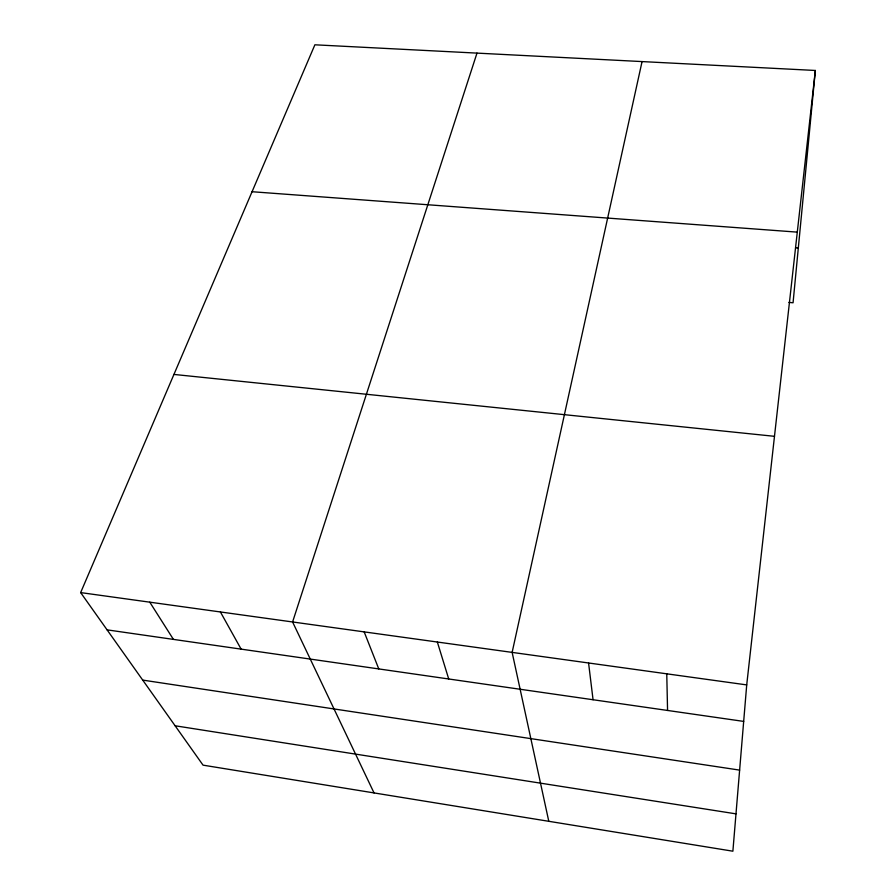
<?xml version="1.0" encoding="UTF-8"?>
<svg xmlns="http://www.w3.org/2000/svg" width="896" height="896" viewBox="0 0 896 896"><rect width="100%" height="100%" fill="white"/><g stroke="black" fill="none" stroke-linecap="round" stroke-linejoin="round"><path stroke-width="1.34" d="M815.349 70.47L746.715 684.902L732.883 851.2L203.045 765.15L80.651 592.592L314.888 44.8L815.349 70.47L793.061 302.77L788.883 302.422M642.062 61.578L512.131 652.389L548.789 821.296M476.986 53.11L292.589 621.97L374.035 792.915M252.056 191.722L797.294 232.131M795.547 247.834L798.314 248.035M173.936 374.427L774.48 436.318M80.651 592.592L746.715 684.902M107.083 629.854L743.68 721.403M142.722 680.098L739.626 770.112M175.112 725.771L735.997 813.859M149.778 602.168L173.41 639.386M220.405 611.957L241.125 649.13M364.179 631.893L378.773 668.92M437.349 642.029L448.717 678.978M588.571 662.984L593.062 699.742M666.758 673.826L667.565 710.461"/></g></svg>
